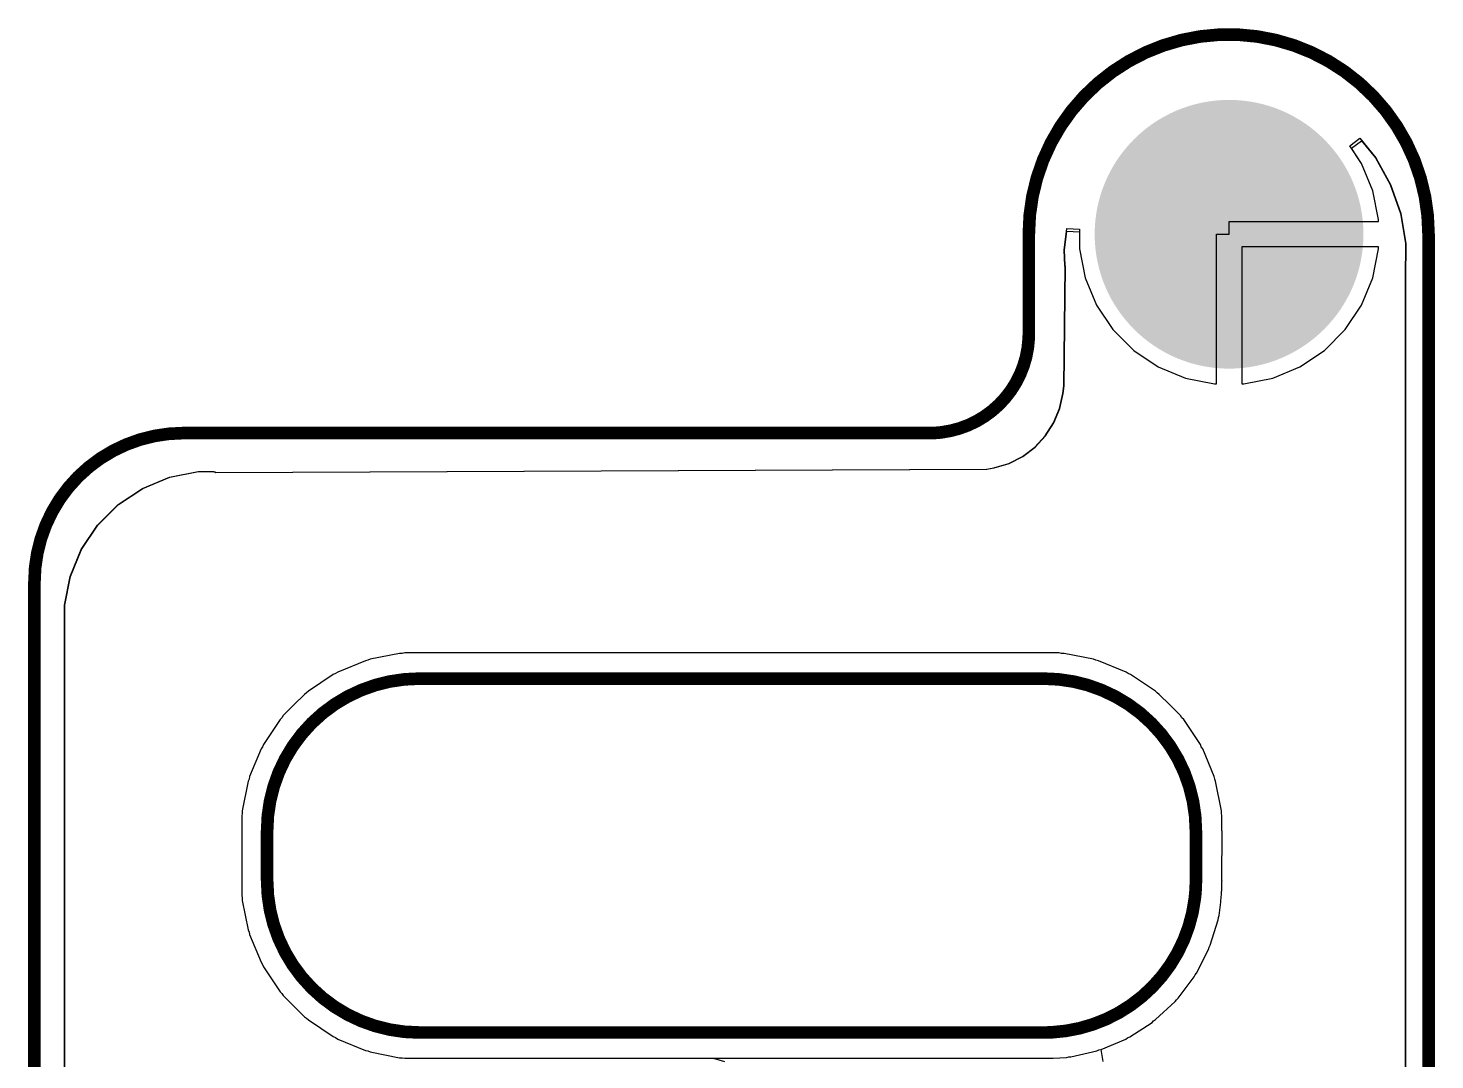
# Model space of a CAD drawing. Header units: millimetres. Extents: x -0.082 to 0.495, y -0.239 to 0.554.
# Drawn here: x -0.062 to 0.495, y 0.145 to 0.554 of the extents above; entities that cross this region are included whole.
import ezdxf

# ---------------------------------------------------------------- set-up
doc = ezdxf.new("R2010")
doc.units = ezdxf.units.MM
doc.header["$MEASUREMENT"] = 0
for name, color, linetype in [('BottomLayer', 5, 'Continuous'), ('BottomSolder', 6, 'Continuous'), ('Mechanical2', 216, 'Continuous'), ('MultiLayer', 9, 'Continuous'), ('PadHoleLayer', 156, 'Continuous'), ('TopLayer', 1, 'Continuous'), ('TopSolder', 216, 'Continuous')]:
    doc.layers.add(name, color=color, linetype=linetype)

msp = doc.modelspace()

# ---------------------------------------------------------------- hatches: boundary and pattern name
at = {"layer": 'BottomLayer'}
h = msp.add_hatch(color=5, dxfattribs=at)
edge = h.paths.add_edge_path()
edge.add_arc((0.41339, 0.47244), 0.04921, 0, 360)
at = {"layer": 'BottomSolder'}
h = msp.add_hatch(color=6, dxfattribs=at)
edge = h.paths.add_edge_path()
edge.add_arc((0.41339, 0.47244), 0.05321, 0, 360)
at = {"layer": 'MultiLayer'}
h = msp.add_hatch(color=9, dxfattribs=at)
edge = h.paths.add_edge_path()
edge.add_arc((0.41339, 0.47244), 0.04921, 0, 360)
at = {"layer": 'PadHoleLayer'}
h = msp.add_hatch(color=156, dxfattribs=at)
edge = h.paths.add_edge_path()
edge.add_arc((0.41339, 0.47244), 0.03938, 0, 360)
at = {"layer": 'TopLayer'}
h = msp.add_hatch(color=1, dxfattribs=at)
edge = h.paths.add_edge_path()
edge.add_arc((0.41339, 0.47244), 0.04921, 0, 360)
at = {"layer": 'TopSolder'}
h = msp.add_hatch(color=216, dxfattribs=at)
edge = h.paths.add_edge_path()
edge.add_arc((0.41339, 0.47244), 0.05321, 0, 360)

# ---------------------------------------------------------------- linework, layer by layer
at = {"layer": 'BottomLayer'}
for p, q in [((0.46184, 0.50651), (0.46588, 0.50947)), ((0.46588, 0.50947), (0.47134, 0.50267)), ((0.46586, 0.50049), (0.46184, 0.50651)), ((0.47134, 0.50267), (0.47722, 0.4921)), ((0.47033, 0.48971), (0.46586, 0.50049)), ((0.47722, 0.4921), (0.48123, 0.48069)), ((0.4726, 0.47827), (0.47033, 0.48971)), ((0.48123, 0.48069), (0.48326, 0.46877)), ((0.34811, 0.4661), (0.34918, 0.47473)), ((0.34918, 0.47473), (0.35418, 0.47442)), ((0.35418, 0.47442), (0.35418, 0.46661)), ((0.41339, 0.47244), (0.41339, 0.47744)), ((0.41339, 0.47744), (0.4726, 0.47744)), ((0.4726, 0.47744), (0.4726, 0.47827)), ((0.40839, 0.41323), (0.40839, 0.47244)), ((0.40839, 0.47244), (0.41339, 0.47244)), ((0.48326, 0.46877), (0.48326, 0.46408)), ((0.34836, 0.4601), (0.34811, 0.4661)), ((0.35418, 0.46661), (0.35645, 0.45517)), ((0.4726, 0.46744), (0.41839, 0.46744)), ((0.41839, 0.46744), (0.41839, 0.41323)), ((0.47033, 0.45517), (0.4726, 0.46661)), ((0.4726, 0.46661), (0.4726, 0.46744)), ((0.48326, 0.46408), (0.48311, 0.4597)), ((0.34793, 0.41237), (0.34846, 0.45956)), ((0.34838, 0.45994), (0.34836, 0.4601)), ((0.3484, 0.45979), (0.34838, 0.45994)), ((0.34844, 0.45963), (0.3484, 0.45979)), ((0.34846, 0.45956), (0.34844, 0.45963)), ((0.48311, 0.4597), (0.48308, 0.45908)), ((0.48308, 0.45908), (0.48308, 0.45906)), ((0.48308, 0.45906), (0.48308, 0.45906)), ((0.48308, 0.45906), (0.48308, 0.45416)), ((0.35645, 0.45517), (0.36092, 0.44439)), ((0.46586, 0.44439), (0.47033, 0.45517)), ((0.48308, 0.45416), (0.48308, 0.07004)), ((0.36092, 0.44439), (0.3674, 0.4347)), ((0.45938, 0.4347), (0.46586, 0.44439)), ((0.3674, 0.4347), (0.37564, 0.42645)), ((0.45114, 0.42645), (0.45938, 0.4347)), ((0.37564, 0.42645), (0.38534, 0.41997)), ((0.44144, 0.41997), (0.45114, 0.42645)), ((0.38534, 0.41997), (0.39612, 0.4155)), ((0.43066, 0.4155), (0.44144, 0.41997)), ((0.34764, 0.40933), (0.34793, 0.41237)), ((0.34793, 0.41237), (0.34793, 0.41237)), ((0.39612, 0.4155), (0.40756, 0.41323)), ((0.40756, 0.41323), (0.40839, 0.41323)), ((0.41839, 0.41323), (0.41922, 0.41323)), ((0.41922, 0.41323), (0.43066, 0.4155)), ((0.34627, 0.40338), (0.34764, 0.40933)), ((0.34389, 0.39776), (0.34627, 0.40338)), ((0.34058, 0.39264), (0.34389, 0.39776)), ((0.33643, 0.38816), (0.34058, 0.39264)), ((0.32614, 0.38169), (0.33156, 0.38448)), ((0.33156, 0.38448), (0.33643, 0.38816)), ((0.01214, 0.37813), (0.3173, 0.37936)), ((0.3173, 0.37936), (0.32031, 0.37988)), ((0.32031, 0.37988), (0.32614, 0.38169)), ((-0.01684, 0.37178), (-0.00616, 0.3762)), ((-0.00616, 0.3762), (0.00517, 0.37845)), ((0.00517, 0.37845), (0.01095, 0.37845)), ((0.01095, 0.37845), (0.0111, 0.37845)), ((0.0111, 0.37845), (0.01141, 0.37841)), ((0.01141, 0.37841), (0.01172, 0.37833)), ((0.01172, 0.37833), (0.01201, 0.37821)), ((0.01201, 0.37821), (0.01214, 0.37813)), ((0.01214, 0.37813), (0.01214, 0.37813)), ((-0.02644, 0.36537), (-0.01684, 0.37178)), ((-0.03053, 0.36128), (-0.02644, 0.36537)), ((-0.04105, 0.34757), (-0.03463, 0.35718)), ((-0.03463, 0.35718), (-0.03054, 0.36128)), ((-0.03054, 0.36128), (-0.03053, 0.36128)), ((-0.04548, 0.33689), (-0.04105, 0.34757)), ((-0.04773, 0.32556), (-0.04548, 0.33689)), ((-0.04773, 0.31978), (-0.04773, 0.32556)), ((-0.04773, 0.0573), (-0.04773, 0.31978)), ((0.085, 0.30646), (0.07336, 0.30415)), ((0.086, 0.30646), (0.085, 0.30646)), ((0.08699, 0.30666), (0.086, 0.30646)), ((0.09292, 0.30666), (0.08699, 0.30666)), ((0.34016, 0.30666), (0.09292, 0.30666)), ((0.09292, 0.30666), (0.09292, 0.30666)), ((0.3461, 0.30666), (0.34016, 0.30666)), ((0.34708, 0.30646), (0.3461, 0.30666)), ((0.34808, 0.30646), (0.34708, 0.30646)), ((0.35972, 0.30415), (0.34808, 0.30646)), ((0.07145, 0.30357), (0.06048, 0.29903)), ((0.07243, 0.30376), (0.07145, 0.30357)), ((0.07336, 0.30415), (0.07243, 0.30376)), ((0.36065, 0.30376), (0.35972, 0.30415)), ((0.36163, 0.30357), (0.36065, 0.30376)), ((0.3726, 0.29903), (0.36163, 0.30357)), ((0.05872, 0.29809), (0.04886, 0.29149)), ((0.05965, 0.29847), (0.05872, 0.29809)), ((0.06048, 0.29903), (0.05965, 0.29847)), ((0.37343, 0.29847), (0.3726, 0.29903)), ((0.37436, 0.29809), (0.37343, 0.29847)), ((0.38423, 0.29149), (0.37436, 0.29809)), ((0.04731, 0.29023), (0.04312, 0.28603)), ((0.04815, 0.29078), (0.04731, 0.29023)), ((0.04886, 0.29149), (0.04815, 0.29078)), ((0.38494, 0.29078), (0.38423, 0.29149)), ((0.38577, 0.29023), (0.38494, 0.29078)), ((0.38997, 0.28603), (0.38577, 0.29023)), ((0.04311, 0.28603), (0.03892, 0.28183)), ((0.04312, 0.28603), (0.04311, 0.28603)), ((0.04312, 0.28603), (0.04312, 0.28603)), ((0.39416, 0.28183), (0.38997, 0.28603)), ((0.38997, 0.28603), (0.38997, 0.28603)), ((0.38997, 0.28603), (0.38997, 0.28603)), ((0.03765, 0.28029), (0.03106, 0.27042)), ((0.03836, 0.281), (0.03765, 0.28029)), ((0.03892, 0.28183), (0.03836, 0.281)), ((0.39472, 0.281), (0.39416, 0.28183)), ((0.39543, 0.28029), (0.39472, 0.281)), ((0.40202, 0.27042), (0.39543, 0.28029)), ((0.03012, 0.26866), (0.02558, 0.2577)), ((0.03068, 0.2695), (0.03012, 0.26866)), ((0.03106, 0.27042), (0.03068, 0.2695)), ((0.40241, 0.2695), (0.40202, 0.27042)), ((0.40296, 0.26866), (0.40241, 0.2695)), ((0.4075, 0.2577), (0.40296, 0.26866)), ((0.02538, 0.25671), (0.025, 0.25579)), ((0.02558, 0.2577), (0.02538, 0.25671)), ((0.4077, 0.25671), (0.4075, 0.2577)), ((0.40808, 0.25579), (0.4077, 0.25671)), ((0.025, 0.25579), (0.02268, 0.24415)), ((0.4104, 0.24415), (0.40808, 0.25579)), ((0.02268, 0.24314), (0.02249, 0.24216)), ((0.02249, 0.24216), (0.02249, 0.23623)), ((0.02268, 0.24415), (0.02268, 0.24314)), ((0.4104, 0.24314), (0.4104, 0.24415)), ((0.41059, 0.24216), (0.4104, 0.24314)), ((0.41059, 0.23623), (0.41059, 0.24216)), ((0.02249, 0.23623), (0.02249, 0.21654)), ((0.41059, 0.21654), (0.4106, 0.23623)), ((0.4106, 0.23623), (0.41059, 0.23623)), ((0.02249, 0.21654), (0.02249, 0.21061)), ((0.41039, 0.21109), (0.41046, 0.21214)), ((0.41045, 0.21223), (0.41047, 0.21231)), ((0.41046, 0.21214), (0.41045, 0.21223)), ((0.41047, 0.21231), (0.4105, 0.21284)), ((0.4105, 0.21284), (0.41052, 0.21324)), ((0.4105, 0.21284), (0.4105, 0.21284)), ((0.41051, 0.2133), (0.41053, 0.21337)), ((0.41052, 0.21324), (0.41051, 0.2133)), ((0.41053, 0.21337), (0.41056, 0.21416)), ((0.41055, 0.21423), (0.41056, 0.21429)), ((0.41056, 0.21416), (0.41055, 0.21423)), ((0.41056, 0.21429), (0.41058, 0.21509)), ((0.41057, 0.21515), (0.41058, 0.21522)), ((0.41058, 0.21509), (0.41057, 0.21515)), ((0.41058, 0.21608), (0.4106, 0.21615)), ((0.41059, 0.21601), (0.41058, 0.21608)), ((0.41058, 0.21522), (0.41059, 0.21601)), ((0.4106, 0.21615), (0.41059, 0.21654)), ((0.02249, 0.21061), (0.02268, 0.20962)), ((0.02268, 0.20962), (0.02268, 0.20862)), ((0.02268, 0.20862), (0.025, 0.19698)), ((0.40943, 0.20269), (0.41007, 0.20792)), ((0.41007, 0.20794), (0.41014, 0.20846)), ((0.41007, 0.20793), (0.41007, 0.20794)), ((0.41007, 0.20792), (0.41007, 0.20793)), ((0.41013, 0.20855), (0.41016, 0.20864)), ((0.41014, 0.20846), (0.41013, 0.20855)), ((0.41016, 0.20864), (0.41027, 0.20968)), ((0.41026, 0.20977), (0.41028, 0.20986)), ((0.41027, 0.20968), (0.41026, 0.20977)), ((0.41028, 0.20986), (0.41037, 0.21091)), ((0.41036, 0.211), (0.41039, 0.21109)), ((0.41037, 0.21091), (0.41036, 0.211)), ((0.40596, 0.19087), (0.40905, 0.20095)), ((0.40905, 0.20095), (0.40915, 0.20184)), ((0.40915, 0.20184), (0.40943, 0.20269)), ((0.025, 0.19698), (0.02538, 0.19605)), ((0.02538, 0.19605), (0.02558, 0.19507)), ((0.02558, 0.19507), (0.03012, 0.18411)), ((0.4053, 0.18922), (0.40554, 0.19008)), ((0.40554, 0.19008), (0.40596, 0.19087)), ((0.03012, 0.18411), (0.03068, 0.18327)), ((0.4005, 0.17983), (0.4053, 0.18922)), ((0.03068, 0.18327), (0.03106, 0.18235)), ((0.03106, 0.18235), (0.03765, 0.17248)), ((0.3932, 0.1699), (0.39956, 0.17832)), ((0.39956, 0.17832), (0.39995, 0.17912)), ((0.39995, 0.17912), (0.4005, 0.17983)), ((0.03765, 0.17248), (0.03836, 0.17177)), ((0.03836, 0.17177), (0.03892, 0.17093)), ((0.03892, 0.17093), (0.04311, 0.16674)), ((0.38429, 0.1614), (0.39201, 0.16858)), ((0.39201, 0.16858), (0.39254, 0.16931)), ((0.39254, 0.16931), (0.3932, 0.1699)), ((0.04311, 0.16674), (0.04311, 0.16674)), ((0.04311, 0.16674), (0.04312, 0.16674)), ((0.04312, 0.16674), (0.04731, 0.16254)), ((0.04731, 0.16254), (0.04815, 0.16198)), ((0.04815, 0.16198), (0.04886, 0.16127)), ((0.04886, 0.16127), (0.05872, 0.15468)), ((0.37404, 0.15457), (0.38289, 0.1603)), ((0.38289, 0.1603), (0.38353, 0.16093)), ((0.38353, 0.16093), (0.38429, 0.1614)), ((0.05872, 0.15468), (0.05965, 0.1543)), ((0.05965, 0.1543), (0.06048, 0.15374)), ((0.06048, 0.15374), (0.07145, 0.1492)), ((0.36276, 0.14962), (0.37247, 0.15373)), ((0.37247, 0.15373), (0.37321, 0.15424)), ((0.37321, 0.15424), (0.37404, 0.15457)), ((0.07145, 0.1492), (0.07243, 0.149)), ((0.07243, 0.149), (0.07336, 0.14862)), ((0.07336, 0.14862), (0.085, 0.14631)), ((0.085, 0.14631), (0.086, 0.14631)), ((0.086, 0.14631), (0.08699, 0.14611)), ((0.08699, 0.14611), (0.09292, 0.14611)), ((0.09292, 0.14611), (0.20911, 0.14611)), ((0.20911, 0.14611), (0.21358, 0.14484)), ((0.3635, 0.14484), (0.36276, 0.14962))]:
    msp.add_line(p, q, dxfattribs=at)
at = {"layer": 'Mechanical2', "const_width": 0.005}
for points in [[(0.37367, 0.54098, -0.267985), (0.45281, 0.54098)], [(0.33411, 0.47245, -0.267961), (0.37367, 0.54098)], [(0.45281, 0.54098, -0.267961), (0.49237, 0.47245)], [(0.33411, 0.43308, -0.012561), (0.33406, 0.43107)], [(0.33406, 0.43107, -0.364118), (0.29955, 0.394)], [(-0.0423, 0.37641, -0.198901), (-0.00054, 0.39371)], [(0.29681, 0.39376, -0.012966), (0.29474, 0.39371)], [(0.29955, 0.394, -0.017386), (0.29681, 0.39376)], [(-0.0596, 0.33465, -0.198901), (-0.0423, 0.37641)], [(0.05017, 0.27882, -0.198904), (0.09277, 0.29646)], [(0.34001, 0.29646, -0.198879), (0.38261, 0.27882)], [(0.03253, 0.23623, -0.198879), (0.05017, 0.27882)], [(0.38261, 0.27882, -0.198879), (0.40025, 0.23623)], [(0.05017, 0.17395, -0.198879), (0.03253, 0.21654)], [(0.40025, 0.21654, -0.012967), (0.40017, 0.21337)], [(0.3998, 0.20917, -0.36411), (0.34309, 0.15638)], [(0.40017, 0.21337, -0.017387), (0.3998, 0.20917)], [(0.09277, 0.15631, -0.198904), (0.05017, 0.17395)], [(0.34309, 0.15638, -0.012562), (0.34001, 0.15631)]]:
    msp.add_lwpolyline(points, format="xyb", dxfattribs=at)
at = {"layer": 'Mechanical2', "const_width": 0.0025}
for points in [[(0.37242, 0.54098, 1), (0.37492, 0.54098, 1)], [(0.37242, 0.54098, 1), (0.37492, 0.54098, 1)], [(0.45156, 0.54098, 1), (0.45406, 0.54098, 1)], [(0.45156, 0.54098, 1), (0.45406, 0.54098, 1)], [(0.33286, 0.47245, 1), (0.33536, 0.47245, 1)], [(0.33286, 0.47245, 1), (0.33536, 0.47245, 1)], [(0.49112, 0.47245, 1), (0.49362, 0.47245, 1)], [(0.49112, 0.47245, 1), (0.49362, 0.47245, 1)], [(0.33286, 0.43308, 1), (0.33536, 0.43308, 1)], [(0.33286, 0.43308, 1), (0.33536, 0.43308, 1)], [(0.33281, 0.43107, 1), (0.33531, 0.43107, 1)], [(0.33281, 0.43107, 1), (0.33531, 0.43107, 1)], [(-0.00179, 0.39371, 1), (0.00071, 0.39371, 1)], [(-0.00179, 0.39371, 1), (0.00071, 0.39371, 1)], [(0.29349, 0.39371, 1), (0.29599, 0.39371, 1)], [(0.29349, 0.39371, 1), (0.29599, 0.39371, 1)], [(0.29556, 0.39376, 1), (0.29806, 0.39376, 1)], [(0.29556, 0.39376, 1), (0.29806, 0.39376, 1)], [(0.2983, 0.394, 1), (0.3008, 0.394, 1)], [(0.2983, 0.394, 1), (0.3008, 0.394, 1)], [(-0.04355, 0.37641, 1), (-0.04105, 0.37641, 1)], [(-0.04355, 0.37641, 1), (-0.04105, 0.37641, 1)], [(-0.06085, 0.33465, 1), (-0.05835, 0.33465, 1)], [(-0.06085, 0.33465, 1), (-0.05835, 0.33465, 1)], [(0.09152, 0.29646, 1), (0.09402, 0.29646, 1)], [(0.09152, 0.29646, 1), (0.09402, 0.29646, 1)], [(0.33876, 0.29646, 1), (0.34126, 0.29646, 1)], [(0.33876, 0.29646, 1), (0.34126, 0.29646, 1)], [(0.04892, 0.27882, 1), (0.05142, 0.27882, 1)], [(0.04892, 0.27882, 1), (0.05142, 0.27882, 1)], [(0.38136, 0.27882, 1), (0.38386, 0.27882, 1)], [(0.38136, 0.27882, 1), (0.38386, 0.27882, 1)], [(0.03128, 0.23623, 1), (0.03378, 0.23623, 1)], [(0.03128, 0.23623, 1), (0.03378, 0.23623, 1)], [(0.399, 0.23623, 1), (0.4015, 0.23623, 1)], [(0.399, 0.23623, 1), (0.4015, 0.23623, 1)], [(0.03128, 0.21654, 1), (0.03378, 0.21654, 1)], [(0.03128, 0.21654, 1), (0.03378, 0.21654, 1)], [(0.399, 0.21654, 1), (0.4015, 0.21654, 1)], [(0.399, 0.21654, 1), (0.4015, 0.21654, 1)], [(0.39855, 0.20917, 1), (0.40105, 0.20917, 1)], [(0.39855, 0.20917, 1), (0.40105, 0.20917, 1)], [(0.39892, 0.21337, 1), (0.40142, 0.21337, 1)], [(0.39892, 0.21337, 1), (0.40142, 0.21337, 1)], [(0.04892, 0.17395, 1), (0.05142, 0.17395, 1)], [(0.04892, 0.17395, 1), (0.05142, 0.17395, 1)], [(0.09152, 0.15631, 1), (0.09402, 0.15631, 1)], [(0.09152, 0.15631, 1), (0.09402, 0.15631, 1)], [(0.33876, 0.15631, 1), (0.34126, 0.15631, 1)], [(0.33876, 0.15631, 1), (0.34126, 0.15631, 1)], [(0.34184, 0.15638, 1), (0.34434, 0.15638, 1)], [(0.34184, 0.15638, 1), (0.34434, 0.15638, 1)]]:
    msp.add_lwpolyline(points, format="xyb", close=True, dxfattribs=at)
at = {"layer": 'Mechanical2', "const_width": 0.005}
for points in [[(0.33411, 0.43308), (0.33411, 0.47245)], [(0.49237, -0.0502), (0.49237, 0.47245)], [(-0.00054, 0.39371), (0.29474, 0.39371)], [(-0.0596, 0.05919), (-0.0596, 0.33465)], [(0.09277, 0.29646), (0.34001, 0.29646)], [(0.03253, 0.21654), (0.03253, 0.23623)], [(0.40025, 0.21654), (0.40025, 0.23623)], [(0.09277, 0.15631), (0.34001, 0.15631)]]:
    msp.add_lwpolyline(points, dxfattribs=at)
at = {"layer": 'MultiLayer'}
for p, q in [((0.07535, 0.29415), (0.08699, 0.29646)), ((0.08699, 0.29646), (0.09292, 0.29646)), ((0.09292, 0.29646), (0.09292, 0.29646)), ((0.09292, 0.29646), (0.34016, 0.29646)), ((0.34016, 0.29646), (0.3461, 0.29646)), ((0.3461, 0.29646), (0.35773, 0.29415)), ((0.06439, 0.28961), (0.07535, 0.29415)), ((0.35773, 0.29415), (0.3687, 0.28961)), ((0.05452, 0.28302), (0.06439, 0.28961)), ((0.3687, 0.28961), (0.37856, 0.28302)), ((0.04613, 0.27463), (0.05032, 0.27882)), ((0.05032, 0.27882), (0.05452, 0.28302)), ((0.37856, 0.28302), (0.38276, 0.27882)), ((0.38276, 0.27882), (0.38695, 0.27463)), ((0.03954, 0.26476), (0.04613, 0.27463)), ((0.38695, 0.27463), (0.39354, 0.26476)), ((0.035, 0.2538), (0.03954, 0.26476)), ((0.39354, 0.26476), (0.39808, 0.2538)), ((0.03268, 0.24216), (0.035, 0.2538)), ((0.39808, 0.2538), (0.4004, 0.24216)), ((0.03268, 0.23623), (0.03268, 0.24216)), ((0.4004, 0.24216), (0.4004, 0.23623)), ((0.03268, 0.21654), (0.03268, 0.23623)), ((0.4004, 0.23623), (0.4004, 0.23623)), ((0.4004, 0.23623), (0.4004, 0.21654)), ((0.03268, 0.21061), (0.03268, 0.21654)), ((0.03268, 0.21654), (0.03268, 0.21654)), ((0.40022, 0.21179), (0.40013, 0.21074)), ((0.40029, 0.21284), (0.40022, 0.21179)), ((0.40032, 0.21337), (0.40029, 0.21284)), ((0.40034, 0.21376), (0.40032, 0.21337)), ((0.40032, 0.21337), (0.40032, 0.21337)), ((0.40037, 0.21456), (0.40034, 0.21376)), ((0.40039, 0.21535), (0.40037, 0.21456)), ((0.4004, 0.21615), (0.40039, 0.21535)), ((0.4004, 0.21654), (0.4004, 0.21615)), ((0.035, 0.19897), (0.03268, 0.21061)), ((0.39995, 0.20917), (0.39931, 0.20394)), ((0.40002, 0.20969), (0.39995, 0.20917)), ((0.40013, 0.21074), (0.40002, 0.20969)), ((0.39931, 0.20394), (0.39622, 0.19385)), ((0.03954, 0.18801), (0.035, 0.19897)), ((0.39622, 0.19385), (0.39142, 0.18446)), ((0.04613, 0.17814), (0.03954, 0.18801)), ((0.39142, 0.18446), (0.38507, 0.17604)), ((0.05032, 0.17395), (0.04613, 0.17814)), ((0.05032, 0.17395), (0.05032, 0.17395)), ((0.05452, 0.16975), (0.05032, 0.17395)), ((0.38507, 0.17604), (0.37735, 0.16886)), ((0.06439, 0.16316), (0.05452, 0.16975)), ((0.37735, 0.16886), (0.3685, 0.16312)), ((0.07535, 0.15862), (0.06439, 0.16316)), ((0.3685, 0.16312), (0.35878, 0.15901)), ((0.08699, 0.15631), (0.07535, 0.15862)), ((0.09292, 0.15631), (0.08699, 0.15631)), ((0.34016, 0.15631), (0.09292, 0.15631)), ((0.34055, 0.15631), (0.34016, 0.15631)), ((0.34016, 0.15631), (0.34016, 0.15631)), ((0.34132, 0.15632), (0.34055, 0.15631)), ((0.34209, 0.15633), (0.34132, 0.15632)), ((0.34285, 0.15636), (0.34209, 0.15633)), ((0.34324, 0.15638), (0.34285, 0.15636)), ((0.3485, 0.15665), (0.34324, 0.15638)), ((0.35878, 0.15901), (0.3485, 0.15665))]:
    msp.add_line(p, q, dxfattribs=at)
at = {"layer": 'TopLayer'}
for p, q in [((0.46118, 0.5075), (0.46522, 0.51046)), ((0.46586, 0.50049), (0.46118, 0.5075)), ((0.46522, 0.51046), (0.47147, 0.50267)), ((0.47147, 0.50267), (0.47735, 0.4921)), ((0.47033, 0.48971), (0.46586, 0.50049)), ((0.47735, 0.4921), (0.48136, 0.48069)), ((0.4726, 0.47827), (0.47033, 0.48971)), ((0.48136, 0.48069), (0.4834, 0.46877)), ((0.34824, 0.4661), (0.34918, 0.47366)), ((0.34918, 0.47366), (0.35418, 0.47335)), ((0.41339, 0.47244), (0.41339, 0.47744)), ((0.41339, 0.47744), (0.4726, 0.47744)), ((0.4726, 0.47744), (0.4726, 0.47827)), ((0.35418, 0.47335), (0.35418, 0.46661)), ((0.40839, 0.41323), (0.40839, 0.47244)), ((0.40839, 0.47244), (0.41339, 0.47244)), ((0.4834, 0.46877), (0.4834, 0.46408)), ((0.34849, 0.4601), (0.34824, 0.4661)), ((0.35418, 0.46661), (0.35645, 0.45517)), ((0.4726, 0.46744), (0.41839, 0.46744)), ((0.41839, 0.46744), (0.41839, 0.41323)), ((0.47033, 0.45517), (0.4726, 0.46661)), ((0.4726, 0.46661), (0.4726, 0.46744)), ((0.4834, 0.46408), (0.48324, 0.4597)), ((0.34807, 0.41237), (0.3486, 0.45956)), ((0.34851, 0.45994), (0.34849, 0.4601)), ((0.34854, 0.45979), (0.34851, 0.45994)), ((0.34857, 0.45963), (0.34854, 0.45979)), ((0.3486, 0.45956), (0.34857, 0.45963)), ((0.48324, 0.4597), (0.48322, 0.45908)), ((0.48322, 0.45908), (0.48322, 0.45906)), ((0.48322, 0.45906), (0.48322, 0.45906)), ((0.48322, 0.45906), (0.48322, 0.45416)), ((0.35645, 0.45517), (0.36092, 0.44439)), ((0.46586, 0.44439), (0.47033, 0.45517)), ((0.48322, 0.45416), (0.48322, -0.04698)), ((0.36092, 0.44439), (0.3674, 0.4347)), ((0.45938, 0.4347), (0.46586, 0.44439)), ((0.3674, 0.4347), (0.37564, 0.42645)), ((0.45114, 0.42645), (0.45938, 0.4347)), ((0.37564, 0.42645), (0.38534, 0.41997)), ((0.44144, 0.41997), (0.45114, 0.42645)), ((0.38534, 0.41997), (0.39612, 0.4155)), ((0.43066, 0.4155), (0.44144, 0.41997)), ((0.34777, 0.40933), (0.34806, 0.41237)), ((0.34806, 0.41237), (0.34807, 0.41237)), ((0.39612, 0.4155), (0.40756, 0.41323)), ((0.40756, 0.41323), (0.40839, 0.41323)), ((0.41839, 0.41323), (0.41922, 0.41323)), ((0.41922, 0.41323), (0.43066, 0.4155)), ((0.3464, 0.40338), (0.34777, 0.40933)), ((0.34402, 0.39776), (0.3464, 0.40338)), ((0.34071, 0.39264), (0.34402, 0.39776)), ((0.33656, 0.38816), (0.34071, 0.39264)), ((0.32627, 0.38169), (0.3317, 0.38448)), ((0.3317, 0.38448), (0.33656, 0.38816)), ((0.01228, 0.37813), (0.31743, 0.37936)), ((0.31743, 0.37936), (0.32044, 0.37988)), ((0.32044, 0.37988), (0.32627, 0.38169)), ((-0.0167, 0.37178), (-0.00603, 0.3762)), ((-0.00603, 0.3762), (0.0053, 0.37845)), ((0.0053, 0.37845), (0.01108, 0.37845)), ((0.01108, 0.37845), (0.01124, 0.37845)), ((0.01124, 0.37845), (0.01155, 0.37841)), ((0.01155, 0.37841), (0.01185, 0.37833)), ((0.01185, 0.37833), (0.01214, 0.37821)), ((0.01214, 0.37821), (0.01228, 0.37813)), ((0.01228, 0.37813), (0.01228, 0.37813)), ((-0.02631, 0.36537), (-0.0167, 0.37178)), ((-0.0304, 0.36128), (-0.02631, 0.36537)), ((-0.04092, 0.34757), (-0.0345, 0.35718)), ((-0.0345, 0.35718), (-0.0304, 0.36128)), ((-0.0304, 0.36128), (-0.0304, 0.36128)), ((-0.04534, 0.33689), (-0.04092, 0.34757)), ((-0.0476, 0.32556), (-0.04534, 0.33689)), ((-0.0476, 0.31978), (-0.0476, 0.32556)), ((-0.0476, 0.0573), (-0.0476, 0.31978)), ((0.085, 0.30646), (0.07336, 0.30415)), ((0.086, 0.30646), (0.085, 0.30646)), ((0.08699, 0.30666), (0.086, 0.30646)), ((0.09292, 0.30666), (0.08699, 0.30666)), ((0.34016, 0.30666), (0.09292, 0.30666)), ((0.09292, 0.30666), (0.09292, 0.30666)), ((0.3461, 0.30666), (0.34016, 0.30666)), ((0.34708, 0.30646), (0.3461, 0.30666)), ((0.34808, 0.30646), (0.34708, 0.30646)), ((0.35972, 0.30415), (0.34808, 0.30646)), ((0.07145, 0.30357), (0.06048, 0.29903)), ((0.07243, 0.30376), (0.07145, 0.30357)), ((0.07336, 0.30415), (0.07243, 0.30376)), ((0.36065, 0.30376), (0.35972, 0.30415)), ((0.36163, 0.30357), (0.36065, 0.30376)), ((0.3726, 0.29903), (0.36163, 0.30357)), ((0.05872, 0.29809), (0.04886, 0.29149)), ((0.05965, 0.29847), (0.05872, 0.29809)), ((0.06048, 0.29903), (0.05965, 0.29847)), ((0.37343, 0.29847), (0.3726, 0.29903)), ((0.37436, 0.29809), (0.37343, 0.29847)), ((0.38423, 0.29149), (0.37436, 0.29809)), ((0.04731, 0.29023), (0.04312, 0.28603)), ((0.04815, 0.29078), (0.04731, 0.29023)), ((0.04886, 0.29149), (0.04815, 0.29078)), ((0.38494, 0.29078), (0.38423, 0.29149)), ((0.38577, 0.29023), (0.38494, 0.29078)), ((0.38997, 0.28603), (0.38577, 0.29023)), ((0.04311, 0.28603), (0.03892, 0.28183)), ((0.04312, 0.28603), (0.04311, 0.28603)), ((0.04312, 0.28603), (0.04312, 0.28603)), ((0.39416, 0.28183), (0.38997, 0.28603)), ((0.38997, 0.28603), (0.38997, 0.28603)), ((0.38997, 0.28603), (0.38997, 0.28603)), ((0.03765, 0.28029), (0.03106, 0.27042)), ((0.03836, 0.281), (0.03765, 0.28029)), ((0.03892, 0.28183), (0.03836, 0.281)), ((0.39472, 0.281), (0.39416, 0.28183)), ((0.39543, 0.28029), (0.39472, 0.281)), ((0.40202, 0.27042), (0.39543, 0.28029)), ((0.03012, 0.26866), (0.02558, 0.2577)), ((0.03068, 0.2695), (0.03012, 0.26866)), ((0.03106, 0.27042), (0.03068, 0.2695)), ((0.40241, 0.2695), (0.40202, 0.27042)), ((0.40296, 0.26866), (0.40241, 0.2695)), ((0.4075, 0.2577), (0.40296, 0.26866)), ((0.02538, 0.25671), (0.025, 0.25579)), ((0.02558, 0.2577), (0.02538, 0.25671)), ((0.4077, 0.25671), (0.4075, 0.2577)), ((0.40808, 0.25579), (0.4077, 0.25671)), ((0.025, 0.25579), (0.02268, 0.24415)), ((0.4104, 0.24415), (0.40808, 0.25579)), ((0.02268, 0.24314), (0.02249, 0.24216)), ((0.02249, 0.24216), (0.02249, 0.23623)), ((0.02268, 0.24415), (0.02268, 0.24314)), ((0.4104, 0.24314), (0.4104, 0.24415)), ((0.41059, 0.24216), (0.4104, 0.24314)), ((0.41059, 0.23623), (0.41059, 0.24216)), ((0.02249, 0.23623), (0.02249, 0.21654)), ((0.41059, 0.21654), (0.4106, 0.23623)), ((0.4106, 0.23623), (0.41059, 0.23623)), ((0.02249, 0.21654), (0.02249, 0.21061)), ((0.41039, 0.21109), (0.41046, 0.21214)), ((0.41045, 0.21223), (0.41047, 0.21231)), ((0.41046, 0.21214), (0.41045, 0.21223)), ((0.41047, 0.21231), (0.4105, 0.21284)), ((0.4105, 0.21284), (0.41052, 0.21324)), ((0.4105, 0.21284), (0.4105, 0.21284)), ((0.41051, 0.2133), (0.41053, 0.21337)), ((0.41052, 0.21324), (0.41051, 0.2133)), ((0.41053, 0.21337), (0.41056, 0.21416)), ((0.41055, 0.21423), (0.41056, 0.21429)), ((0.41056, 0.21416), (0.41055, 0.21423)), ((0.41056, 0.21429), (0.41058, 0.21509)), ((0.41057, 0.21515), (0.41058, 0.21522)), ((0.41058, 0.21509), (0.41057, 0.21515)), ((0.41058, 0.21608), (0.4106, 0.21615)), ((0.41059, 0.21601), (0.41058, 0.21608)), ((0.41058, 0.21522), (0.41059, 0.21601)), ((0.4106, 0.21615), (0.41059, 0.21654)), ((0.02249, 0.21061), (0.02268, 0.20962)), ((0.02268, 0.20962), (0.02268, 0.20862)), ((0.02268, 0.20862), (0.025, 0.19698)), ((0.40943, 0.20269), (0.41007, 0.20792)), ((0.41007, 0.20794), (0.41014, 0.20846)), ((0.41007, 0.20793), (0.41007, 0.20794)), ((0.41007, 0.20792), (0.41007, 0.20793)), ((0.41013, 0.20855), (0.41016, 0.20864)), ((0.41014, 0.20846), (0.41013, 0.20855)), ((0.41016, 0.20864), (0.41027, 0.20968)), ((0.41026, 0.20977), (0.41028, 0.20986)), ((0.41027, 0.20968), (0.41026, 0.20977)), ((0.41028, 0.20986), (0.41037, 0.21091)), ((0.41036, 0.211), (0.41039, 0.21109)), ((0.41037, 0.21091), (0.41036, 0.211)), ((0.40596, 0.19087), (0.40905, 0.20095)), ((0.40905, 0.20095), (0.40915, 0.20184)), ((0.40915, 0.20184), (0.40943, 0.20269)), ((0.025, 0.19698), (0.02538, 0.19605)), ((0.02538, 0.19605), (0.02558, 0.19507)), ((0.02558, 0.19507), (0.03012, 0.18411)), ((0.4053, 0.18922), (0.40554, 0.19008)), ((0.40554, 0.19008), (0.40596, 0.19087)), ((0.03012, 0.18411), (0.03068, 0.18327)), ((0.4005, 0.17983), (0.4053, 0.18922)), ((0.03068, 0.18327), (0.03106, 0.18235)), ((0.03106, 0.18235), (0.03765, 0.17248)), ((0.3932, 0.1699), (0.39956, 0.17832)), ((0.39956, 0.17832), (0.39995, 0.17912)), ((0.39995, 0.17912), (0.4005, 0.17983)), ((0.03765, 0.17248), (0.03836, 0.17177)), ((0.03836, 0.17177), (0.03892, 0.17093)), ((0.03892, 0.17093), (0.04311, 0.16674)), ((0.38429, 0.1614), (0.39201, 0.16858)), ((0.39201, 0.16858), (0.39254, 0.16931)), ((0.39254, 0.16931), (0.3932, 0.1699)), ((0.04311, 0.16674), (0.04311, 0.16674)), ((0.04311, 0.16674), (0.04312, 0.16674)), ((0.04312, 0.16674), (0.04731, 0.16254)), ((0.04731, 0.16254), (0.04815, 0.16198)), ((0.04815, 0.16198), (0.04886, 0.16127)), ((0.04886, 0.16127), (0.05872, 0.15468)), ((0.37404, 0.15457), (0.38289, 0.1603)), ((0.38289, 0.1603), (0.38353, 0.16093)), ((0.38353, 0.16093), (0.38429, 0.1614)), ((0.05872, 0.15468), (0.05965, 0.1543)), ((0.05965, 0.1543), (0.06048, 0.15374)), ((0.06048, 0.15374), (0.07145, 0.1492)), ((0.36276, 0.14962), (0.37247, 0.15373)), ((0.37247, 0.15373), (0.37321, 0.15424)), ((0.37321, 0.15424), (0.37404, 0.15457)), ((0.07145, 0.1492), (0.07243, 0.149)), ((0.07243, 0.149), (0.07336, 0.14862)), ((0.07336, 0.14862), (0.085, 0.14631)), ((0.085, 0.14631), (0.086, 0.14631)), ((0.086, 0.14631), (0.08699, 0.14611)), ((0.08699, 0.14611), (0.09292, 0.14611)), ((0.09292, 0.14611), (0.34016, 0.14611)), ((0.34016, 0.14611), (0.34054, 0.14611)), ((0.34054, 0.14611), (0.34061, 0.14612)), ((0.34061, 0.14612), (0.34068, 0.14611)), ((0.34068, 0.14611), (0.34145, 0.14612)), ((0.34145, 0.14612), (0.34151, 0.14613)), ((0.34151, 0.14613), (0.34157, 0.14612)), ((0.34157, 0.14612), (0.34234, 0.14614)), ((0.34234, 0.14614), (0.3424, 0.14616)), ((0.3424, 0.14616), (0.34247, 0.14615)), ((0.34247, 0.14615), (0.34324, 0.14617)), ((0.34324, 0.14617), (0.3433, 0.14619)), ((0.3433, 0.14619), (0.34337, 0.14618)), ((0.34337, 0.14618), (0.34375, 0.1462)), ((0.34375, 0.1462), (0.34375, 0.1462)), ((0.34375, 0.1462), (0.34376, 0.1462)), ((0.34376, 0.1462), (0.34903, 0.14647)), ((0.34903, 0.14647), (0.34989, 0.14669)), ((0.34989, 0.14669), (0.35079, 0.14672)), ((0.35079, 0.14672), (0.36107, 0.14908)), ((0.36107, 0.14908), (0.36188, 0.14944)), ((0.36188, 0.14944), (0.36276, 0.14962))]:
    msp.add_line(p, q, dxfattribs=at)

doc.saveas('drawing.dxf')
